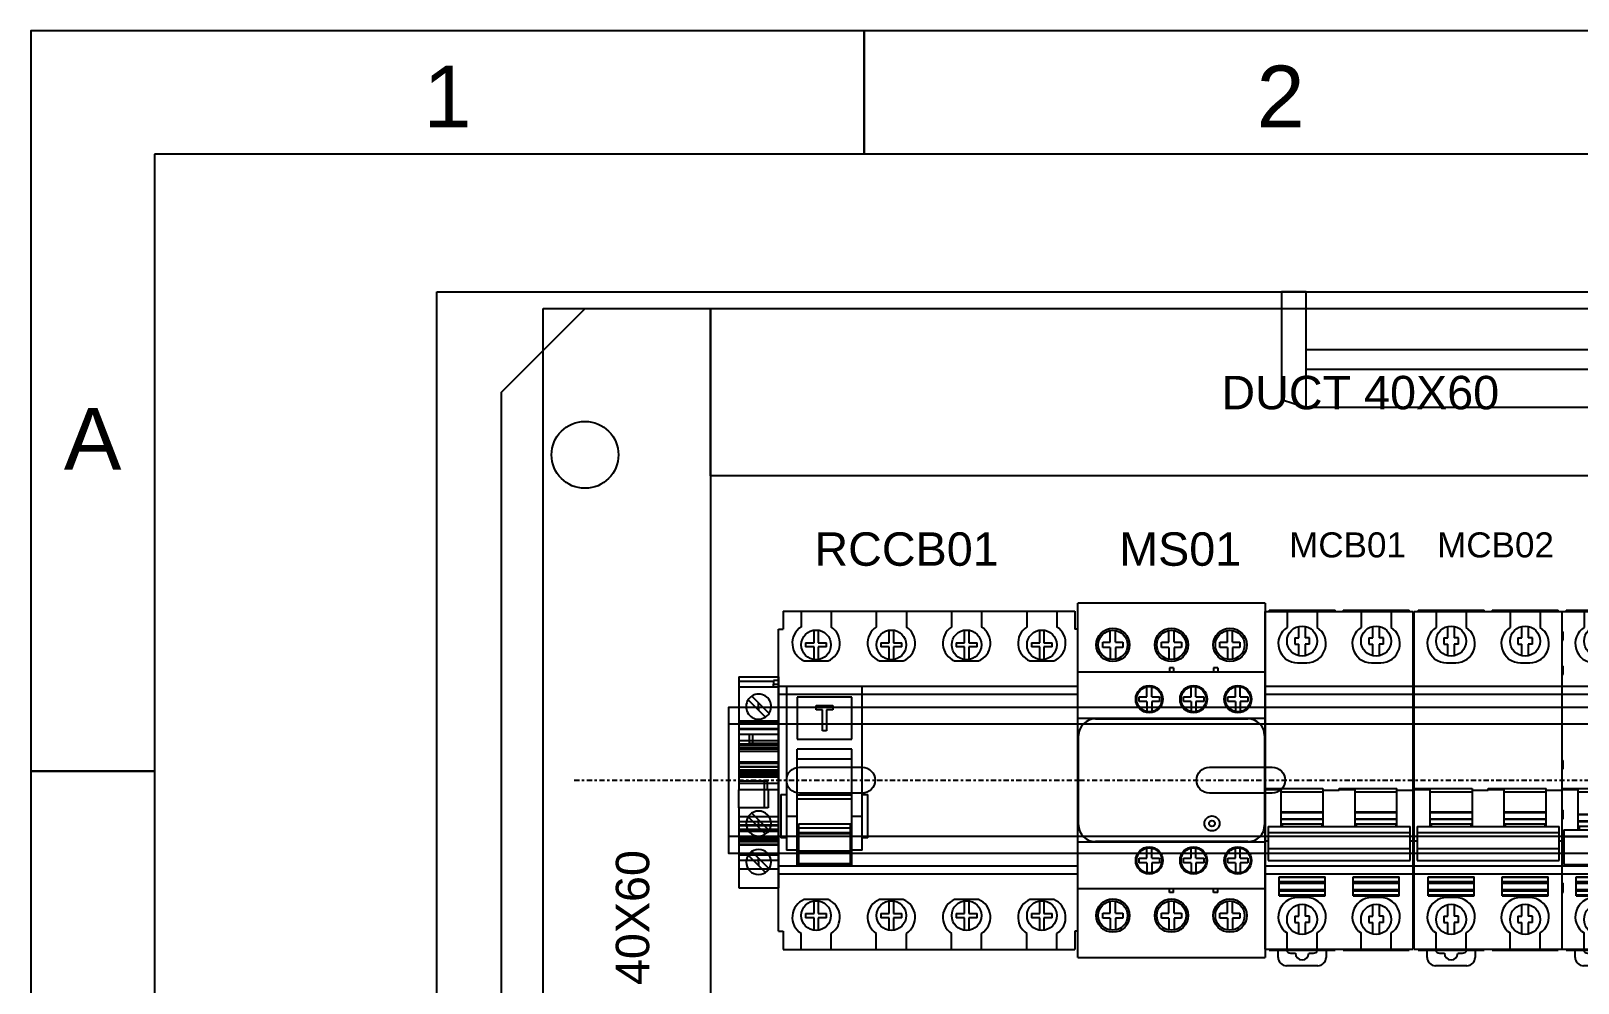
# Model space of a CAD drawing. Header units: millimetres. Extents: x -11 to 5160, y -11 to 2043.
# Drawn here: x 3963.4 to 4026.1, y 1265.9 to 1304.5 of the extents above; entities that cross this region are included whole.
import ezdxf

# ---------------------------------------------------------------- set-up
doc = ezdxf.new("R2010")
doc.units = ezdxf.units.MM
doc.linetypes.add('CENTER', pattern=[2, 1.25, -0.25, 0.25, -0.25])
for name, color, linetype in [('00_COMPONENTS_1', 7, 'Continuous'), ('Base Plate', 50, 'Continuous'), ('Cable Duct', 160, 'Continuous'), ('Center Line', 6, 'CENTER'), ('MAIN-1', 7, 'Continuous'), ('MAIN-2', 7, 'Continuous')]:
    doc.layers.add(name, color=color, linetype=linetype)
doc.styles.add('Annotative', font='arial.ttf')
doc.styles.get("Standard").update_dxf_attribs({"font": 'arial.ttf'})

# ---------------------------------------------------------------- blocks, each defined once
blk = doc.blocks.new('*U154')
blk.add_line((1.39, 17.5), (435.05, 17.5))
for points in [[(435.05, -17.5), (1.39, -17.5), (1.39, 17.5), (435.05, 17.5)], [(435.05, -13.5), (1.39, -13.5), (1.39, 13.5), (435.05, 13.5)]]:
    blk.add_lwpolyline(points)
for points in [[(18.28, 3.1), (33.28, 3.1, -1), (33.28, -3.1), (18.28, -3.1, -1)], [(116.38, 3.1), (131.38, 3.1, -1), (131.38, -3.1), (116.38, -3.1, -1)]]:
    blk.add_lwpolyline(points, format="xyb", close=True)
at = {"layer": 'Center Line'}
blk.add_line((-35.6, 0), (467.82, 0), dxfattribs=at)
blk = doc.blocks.new('*U212')
at = {"layer": 'MAIN-1'}
for p, q in [((0, 24.72), (0, 10.92)), ((0, 24.72), (9.5, 24.72)), ((9.5, 24.72), (9.5, 10.92)), ((2.25, 19.27), (6.4, 15.12)), ((7.25, 15.96), (3.1, 20.12)), ((4.75, 17.62), (4.75, 18.47)), ((4.75, 17.62), (4.75, 16.77)), ((0, 10.92), (0, 9.42)), ((9.5, 10.92), (0, 10.92)), ((0, 9.42), (0, 7.86)), ((9.5, 9.42), (0, 9.42)), ((0, 7.86), (0, 6.96)), ((0, 7.86), (9.5, 7.86)), ((9.5, 10.92), (9.5, 9.42)), ((9.5, 9.42), (9.5, 7.86)), ((9.5, 7.86), (9.5, 6.96)), ((0, 6.96), (0, 1.68)), ((0, 6.96), (9.5, 6.96)), ((9.5, 6.96), (9.5, 1.68)), ((0, 1.68), (0, 0.78)), ((0, 1.68), (9.5, 1.68)), ((0, 0.78), (0, -0.78)), ((0, 0.78), (9.5, 0.78)), ((9.5, 1.68), (9.5, 0.78)), ((9.5, 0.78), (9.5, -0.78)), ((0, -0.78), (0, -2.28)), ((9.5, -0.78), (0, -0.78)), ((0, -6.58), (0, -2.28)), ((9.5, -2.28), (0, -2.28)), ((6.04, -2.28), (6.04, -6.58)), ((7, -2.28), (7, -6.58)), ((9.5, -0.78), (9.5, -2.28)), ((9.5, -2.28), (9.5, -25.78)), ((0, -6.58), (0, -25.78)), ((7, -6.58), (0, -6.58)), ((6.4, -12.88), (2.25, -8.73)), ((3.1, -7.88), (7.25, -12.04)), ((4.75, -10.38), (4.75, -9.53)), ((4.75, -10.38), (4.75, -11.23)), ((2.25, -17.93), (6.4, -22.08)), ((7.25, -21.24), (3.1, -17.08)), ((4.75, -19.58), (4.75, -18.73)), ((4.75, -19.58), (4.75, -20.43)), ((0, -25.78), (9.5, -25.78))]:
    blk.add_line(p, q, dxfattribs=at)
for centre, start, end in [((4.75, 17.62), 146.537, 270), ((4.75, 17.62), 123.463, 146.537), ((4.75, 17.62), 90, 123.463), ((4.75, 17.62), 326.5369, 90), ((4.75, 17.62), 270, 303.4631), ((4.75, 17.62), 303.4631, 326.5369), ((4.75, -10.38), 90, 270), ((4.75, -10.38), 270, 90), ((4.75, -19.58), 90, 270), ((4.75, -19.58), 270, 90)]:
    blk.add_arc(centre, 3, start, end, dxfattribs=at)
at = {"layer": 'MAIN-2'}
for p, q in [((0, 24.72), (0, 24.72)), ((0, 24.72), (0, 24.72)), ((0, 23.72), (0, 23.72)), ((0, 23.72), (8.3, 23.72)), ((0, 22.32), (0, 22.32)), ((0, 22.32), (9.5, 22.32)), ((8.3, 23.87), (8.3, 23.03)), ((9.5, 23.87), (8.3, 23.87)), ((8.3, 23.72), (8.3, 23.72)), ((8.3, 22.32), (8.3, 23.03)), ((8.3, 23.03), (9.5, 23.03)), ((8.3, 22.32), (8.3, 22.32)), ((9.5, 24.72), (9.5, 24.72)), ((9.5, 24.72), (9.5, 24.72)), ((9.5, 22.32), (9.5, 22.32)), ((2.25, 19.27), (2.25, 19.27)), ((2.25, 19.27), (2.25, 19.27)), ((3.1, 20.12), (3.1, 20.12)), ((3.1, 20.12), (3.1, 20.12)), ((6.4, 15.12), (6.4, 15.12)), ((6.4, 15.12), (6.4, 15.12)), ((7.25, 15.96), (7.25, 15.96)), ((7.25, 15.96), (7.25, 15.96)), ((0, 14.17), (0, 14.17)), ((9.5, 14.17), (0, 14.17)), ((9.5, 13.83), (0, 13.83)), ((0, 13.71), (9.5, 13.71)), ((9.5, 13.62), (0, 13.62)), ((0, 12.32), (0, 12.32)), ((0, 12.32), (0, 12.32)), ((9.5, 12.32), (0, 12.32)), ((9.5, 12.17), (0, 12.17)), ((9.5, 14.17), (9.5, 14.17)), ((9.5, 12.32), (9.5, 12.32)), ((9.5, 12.32), (9.5, 12.32)), ((0, 10.92), (0, 10.92)), ((0, 9.42), (0, 9.42)), ((9.5, 8.67), (0, 8.67)), ((9.5, 8.32), (0, 8.32)), ((0, 7.47), (0, 7.47)), ((9.5, 7.47), (0, 7.47)), ((2.5, 10.92), (2.5, 8.82)), ((9.5, 8.82), (2.5, 8.82)), ((3.36, 8.82), (3.36, 10.92)), ((9.5, 10.92), (9.5, 10.92)), ((9.5, 10.92), (9.5, 10.92)), ((9.5, 9.42), (9.5, 9.42)), ((9.5, 8.82), (9.5, 8.82)), ((9.5, 7.47), (9.5, 7.47)), ((9.5, 4.32), (0, 4.32)), ((9.5, 3.97), (0, 3.97)), ((9.5, 3.22), (0, 3.22)), ((9.5, 3.1), (0, 3.1)), ((9.5, 2.39), (0, 2.39)), ((0, 2.16), (9.5, 2.16)), ((0, 2.12), (0, 2.12)), ((9.5, 2.12), (0, 2.12)), ((0, 1.17), (0, 1.17)), ((9.5, 1.17), (0, 1.17)), ((9.5, 2.12), (9.5, 2.12)), ((9.5, 1.17), (9.5, 1.17)), ((0, -0.18), (0, -0.18)), ((0, -0.18), (6.89, -0.18)), ((0, -0.78), (0, -0.78)), ((0, -2.28), (0, -2.28)), ((6.04, -0.18), (6.04, -2.28)), ((6.89, -2.28), (6.89, -0.18)), ((9.5, -0.78), (9.5, -0.78)), ((9.5, -2.28), (9.5, -2.28)), ((0, -6.58), (0, -6.58)), ((4.75, -7.38), (4.75, -7.38)), ((0, -8.78), (0, -8.78)), ((9.5, -8.78), (0, -8.78)), ((0, -9.89), (0, -9.89)), ((0, -9.89), (9.5, -9.89)), ((9.5, -10.75), (0, -10.75)), ((9.5, -10.87), (0, -10.87)), ((9.5, -10.91), (0, -10.91)), ((2.25, -8.73), (2.25, -8.73)), ((3.1, -7.88), (3.1, -7.88)), ((9.5, -8.78), (9.5, -8.78)), ((9.5, -9.89), (9.5, -9.89)), ((0, -11.73), (9.5, -11.73)), ((0, -11.79), (9.5, -11.79)), ((0, -12.21), (9.5, -12.21)), ((9.5, -12.23), (0, -12.23)), ((0, -13.45), (9.5, -13.45)), ((0, -13.45), (9.5, -13.45)), ((0, -13.95), (9.5, -13.95)), ((9.5, -14.38), (0, -14.38)), ((0, -14.7), (9.5, -14.7)), ((4.75, -13.38), (4.75, -13.38)), ((6.4, -12.88), (6.4, -12.88)), ((7.25, -12.04), (7.25, -12.04)), ((9.5, -15.4), (0, -15.4)), ((0, -15.58), (0, -15.58)), ((9.5, -15.58), (0, -15.58)), ((0, -17.88), (0, -17.88)), ((0, -17.88), (9.5, -17.88)), ((2.25, -17.93), (2.25, -17.93)), ((3.1, -17.08), (3.1, -17.08)), ((4.75, -16.58), (4.75, -16.58)), ((9.5, -15.58), (9.5, -15.58)), ((9.5, -17.88), (9.5, -17.88)), ((0, -19.13), (0, -19.13)), ((0, -19.13), (9.5, -19.13)), ((0, -21.18), (0, -21.18)), ((0, -21.18), (9.5, -21.18)), ((6.4, -22.08), (6.4, -22.08)), ((7.25, -21.24), (7.25, -21.24)), ((9.5, -19.13), (9.5, -19.13)), ((9.5, -21.18), (9.5, -21.18)), ((0, -25.78), (0, -25.78)), ((4.75, -22.58), (4.75, -22.58)), ((9.5, -25.78), (9.5, -25.78))]:
    blk.add_line(p, q, dxfattribs=at)
blk = doc.blocks.new('A9N16251 RCCB 4POLE')
at = {"color": 7, "linetype": 'Continuous'}
for p, q in [((1.1, 40.5), (1.1, 36.15)), ((1.1, 40.5), (70.9, 40.5)), ((5.4, 40.5), (5.4, 36.66)), ((12.6, 40.5), (12.6, 36.66)), ((23.4, 40.5), (23.4, 36.66)), ((30.6, 40.5), (30.6, 36.66)), ((41.4, 40.5), (41.4, 36.66)), ((48.6, 40.5), (48.6, 36.66)), ((59.4, 40.5), (59.4, 36.66)), ((66.6, 40.5), (66.6, 36.66)), ((70.9, 40.5), (70.9, 36.15)), ((0, -36.15), (0, 36.15)), ((0, 36.15), (1.1, 36.15)), ((8.5, 32.9), (8.5, 35.91)), ((9.5, 35.91), (9.5, 32.9)), ((26.5, 32.9), (26.5, 35.91)), ((27.5, 35.91), (27.5, 32.9)), ((44.5, 32.9), (44.5, 35.91)), ((45.5, 35.91), (45.5, 32.9)), ((62.5, 32.9), (62.5, 35.91)), ((63.5, 35.91), (63.5, 32.9)), ((71.6, 36.15), (70.9, 36.15)), ((71.6, -36.15), (71.6, 36.15)), ((6.5, 32.9), (6.5, 31.9)), ((6.5, 32.9), (8.5, 32.9)), ((8.5, 31.9), (6.5, 31.9)), ((8.5, 28.89), (8.5, 31.9)), ((9.5, 32.9), (11.5, 32.9)), ((9.5, 31.9), (9.5, 28.89)), ((11.5, 31.9), (9.5, 31.9)), ((11.5, 31.9), (11.5, 32.9)), ((24.5, 32.9), (24.5, 31.9)), ((24.5, 32.9), (26.5, 32.9)), ((26.5, 31.9), (24.5, 31.9)), ((26.5, 28.89), (26.5, 31.9)), ((27.5, 32.9), (29.5, 32.9)), ((27.5, 31.9), (27.5, 28.89)), ((29.5, 31.9), (27.5, 31.9)), ((29.5, 31.9), (29.5, 32.9)), ((42.5, 32.9), (42.5, 31.9)), ((42.5, 32.9), (44.5, 32.9)), ((44.5, 31.9), (42.5, 31.9)), ((44.5, 28.89), (44.5, 31.9)), ((45.5, 32.9), (47.5, 32.9)), ((45.5, 31.9), (45.5, 28.89)), ((47.5, 31.9), (45.5, 31.9)), ((47.5, 31.9), (47.5, 32.9)), ((60.5, 32.9), (60.5, 31.9)), ((60.5, 32.9), (62.5, 32.9)), ((62.5, 31.9), (60.5, 31.9)), ((62.5, 28.89), (62.5, 31.9)), ((63.5, 32.9), (65.5, 32.9)), ((63.5, 31.9), (63.5, 28.89)), ((65.5, 31.9), (63.5, 31.9)), ((65.5, 31.9), (65.5, 32.9)), ((6.14, 28.55), (11.86, 28.55)), ((24.14, 28.55), (29.86, 28.55)), ((42.14, 28.55), (47.86, 28.55)), ((60.14, 28.55), (65.86, 28.55)), ((0, 22.5), (71.6, 22.5)), ((1.95, 22.5), (1.95, -16.72)), ((20.05, -16.72), (20.05, 22.5)), ((71.6, 20.5), (0, 20.5)), ((4.45, 19.9), (4.45, 9.8)), ((17.55, 19.9), (4.45, 19.9)), ((17.55, 9.8), (17.55, 19.9)), ((9, 16.85), (9, 17.85)), ((9, 17.85), (13, 17.85)), ((10.5, 16.85), (9, 16.85)), ((10.5, 11.85), (10.5, 16.85)), ((11.5, 16.85), (11.5, 11.85)), ((13, 16.85), (11.5, 16.85)), ((13, 17.85), (13, 16.85)), ((11.5, 11.85), (10.5, 11.85)), ((4.45, 9.8), (17.55, 9.8)), ((4.45, -20.25), (4.45, 7.45)), ((17.55, 7.45), (4.45, 7.45)), ((17.55, -20.25), (17.55, 7.45)), ((4.45, 5.14), (17.55, 5.14)), ((0.6, -3.43), (0.6, -13.77)), ((0.6, -3.43), (1.95, -3.43)), ((4.45, -3.5), (17.55, -3.5)), ((20.05, -3.43), (21.4, -3.43)), ((21.4, -13.77), (21.4, -3.43)), ((4.45, -4.43), (17.55, -4.43)), ((1.95, -8.6), (4.45, -8.6)), ((4.75, -10.53), (4.75, -19.98)), ((17.25, -10.53), (4.75, -10.53)), ((17.25, -19.98), (17.25, -10.53)), ((17.55, -8.6), (20.05, -8.6)), ((1.95, -13.77), (0.6, -13.77)), ((4.75, -14.03), (4.45, -14.03)), ((17.25, -11.49), (4.75, -11.49)), ((17.25, -12.59), (4.75, -12.59)), ((4.75, -12.74), (17.25, -12.74)), ((17.55, -14.03), (17.25, -14.03)), ((21.4, -13.77), (20.05, -13.77)), ((4.45, -16.72), (1.95, -16.72)), ((4.45, -15.55), (4.75, -15.55)), ((17.25, -16.97), (4.75, -16.97)), ((17.25, -17.2), (4.75, -17.2)), ((17.25, -15.55), (17.55, -15.55)), ((20.05, -16.72), (17.55, -16.72)), ((0, -20.5), (71.6, -20.5)), ((4.45, -19.77), (4.75, -19.77)), ((17.55, -20.25), (4.45, -20.25)), ((17.25, -19.98), (4.75, -19.98)), ((17.25, -19.77), (17.55, -19.77)), ((71.6, -22.5), (0, -22.5)), ((11.86, -28.55), (6.14, -28.55)), ((8.5, -31.9), (8.5, -28.89)), ((9.5, -28.89), (9.5, -31.9)), ((29.86, -28.55), (24.14, -28.55)), ((26.5, -31.9), (26.5, -28.89)), ((27.5, -28.89), (27.5, -31.9)), ((47.86, -28.55), (42.14, -28.55)), ((44.5, -31.9), (44.5, -28.89)), ((45.5, -28.89), (45.5, -31.9)), ((65.86, -28.55), (60.14, -28.55)), ((62.5, -31.9), (62.5, -28.89)), ((63.5, -28.89), (63.5, -31.9)), ((6.5, -31.9), (6.5, -32.9)), ((6.5, -31.9), (8.5, -31.9)), ((8.5, -32.9), (6.5, -32.9)), ((8.5, -35.91), (8.5, -32.9)), ((9.5, -31.9), (11.5, -31.9)), ((11.5, -32.9), (9.5, -32.9)), ((9.5, -32.9), (9.5, -35.91)), ((11.5, -32.9), (11.5, -31.9)), ((24.5, -31.9), (26.5, -31.9)), ((24.5, -31.9), (24.5, -32.9)), ((26.5, -32.9), (24.5, -32.9)), ((26.5, -35.91), (26.5, -32.9)), ((27.5, -31.9), (29.5, -31.9)), ((29.5, -32.9), (27.5, -32.9)), ((27.5, -32.9), (27.5, -35.91)), ((29.5, -32.9), (29.5, -31.9)), ((42.5, -31.9), (44.5, -31.9)), ((42.5, -31.9), (42.5, -32.9)), ((44.5, -32.9), (42.5, -32.9)), ((44.5, -35.91), (44.5, -32.9)), ((45.5, -31.9), (47.5, -31.9)), ((47.5, -32.9), (45.5, -32.9)), ((45.5, -32.9), (45.5, -35.91)), ((47.5, -32.9), (47.5, -31.9)), ((60.5, -31.9), (62.5, -31.9)), ((60.5, -31.9), (60.5, -32.9)), ((62.5, -32.9), (60.5, -32.9)), ((62.5, -35.91), (62.5, -32.9)), ((63.5, -31.9), (65.5, -31.9)), ((65.5, -32.9), (63.5, -32.9)), ((63.5, -32.9), (63.5, -35.91)), ((65.5, -32.9), (65.5, -31.9)), ((0, -36.15), (1.1, -36.15)), ((1.1, -36.15), (1.1, -40.5)), ((5.4, -40.5), (5.4, -36.66)), ((12.6, -40.5), (12.6, -36.66)), ((23.4, -40.5), (23.4, -36.66)), ((30.6, -40.5), (30.6, -36.66)), ((41.4, -40.5), (41.4, -36.66)), ((48.6, -40.5), (48.6, -36.66)), ((59.4, -40.5), (59.4, -36.66)), ((66.6, -40.5), (66.6, -36.66)), ((71.6, -36.15), (70.9, -36.15)), ((70.9, -36.15), (70.9, -40.5)), ((1.1, -40.5), (70.9, -40.5))]:
    blk.add_line(p, q, dxfattribs=at)
for centre in [(9, 32.4), (27, 32.4), (45, 32.4), (63, 32.4), (9, -32.4), (27, -32.4), (45, -32.4), (63, -32.4)]:
    blk.add_circle(centre, 3.55, dxfattribs=at)
for centre, start, end in [((7.9, 32.8), 122.9207, 247.5121), ((10.1, 32.8), 292.495, 57.0766), ((25.9, 32.8), 122.9207, 247.5121), ((28.1, 32.8), 292.495, 57.0766), ((43.9, 32.8), 122.9207, 247.5121), ((46.1, 32.8), 292.495, 57.0766), ((61.9, 32.8), 122.9207, 247.5121), ((64.1, 32.8), 292.495, 57.0766), ((7.9, -32.8), 112.495, 237.0766), ((10.1, -32.8), 302.9207, 67.5121), ((25.9, -32.8), 112.495, 237.0766), ((28.1, -32.8), 302.9207, 67.5121), ((43.9, -32.8), 112.495, 237.0766), ((46.1, -32.8), 302.9207, 67.5121), ((61.9, -32.8), 112.495, 237.0766), ((64.1, -32.8), 302.9207, 67.5121)]:
    blk.add_arc(centre, 4.6, start, end, dxfattribs=at)
blk = doc.blocks.new('A9N2P MCB 2POLE')
at = {"color": 7, "linetype": 'Continuous'}
for p, q in [((0, -40.4), (0, 40.4)), ((0, 40.4), (35.4, 40.4)), ((0.95, 40.7), (0.95, 40.4)), ((0.95, 40.7), (16.75, 40.7)), ((5.25, 40.4), (5.25, 36.56)), ((12.45, 40.4), (12.45, 36.56)), ((16.75, 40.4), (16.75, 40.7)), ((18.65, 40.7), (18.65, 40.4)), ((18.65, 40.7), (34.45, 40.7)), ((22.95, 40.4), (22.95, 36.56)), ((30.15, 40.4), (30.15, 36.56)), ((34.45, 40.4), (34.45, 40.7)), ((35.4, -40.4), (35.4, 40.4)), ((7.1, 34.05), (7.1, 32.55)), ((7.1, 34.05), (8.1, 34.05)), ((8.1, 34.05), (8.1, 36.82)), ((9.6, 36.82), (9.6, 34.05)), ((10.6, 34.05), (9.6, 34.05)), ((10.6, 32.55), (10.6, 34.05)), ((24.8, 34.05), (24.8, 32.55)), ((24.8, 34.05), (25.8, 34.05)), ((25.8, 34.05), (25.8, 36.82)), ((27.3, 36.82), (27.3, 34.05)), ((28.3, 34.05), (27.3, 34.05)), ((28.3, 32.55), (28.3, 34.05)), ((35.4, 35.5), (35.65, 35.5)), ((35.4, 33.5), (35.65, 33.5)), ((35.65, 33.5), (35.65, 35.5)), ((7.1, 32.55), (8.1, 32.55)), ((8.1, 29.78), (8.1, 32.55)), ((9.6, 32.55), (9.6, 29.78)), ((10.6, 32.55), (9.6, 32.55)), ((24.8, 32.55), (25.8, 32.55)), ((25.8, 29.78), (25.8, 32.55)), ((27.3, 32.55), (27.3, 29.78)), ((28.3, 32.55), (27.3, 32.55)), ((7.75, 28.1), (9.95, 28.1)), ((25.45, 28.1), (27.65, 28.1)), ((35.4, 27.3), (35.65, 27.3)), ((35.65, 25.3), (35.65, 27.3)), ((0, 22.5), (35.4, 22.5)), ((35.4, 25.3), (35.65, 25.3)), ((35.4, 20.5), (0, 20.5)), ((35.4, 4.7), (35.65, 4.7)), ((35.65, 2.7), (35.65, 4.7)), ((35.4, 2.7), (35.65, 2.7)), ((0, -1.98), (13.85, -1.98)), ((0, -2.22), (3.85, -2.22)), ((3.85, -11.05), (3.85, -2.22)), ((3.85, -2.78), (13.85, -2.78)), ((13.85, -1.98), (13.85, -11.05)), ((13.85, -2.39), (17.7, -2.39)), ((17.7, -2.39), (17.7, -1.98)), ((17.7, -1.98), (31.55, -1.98)), ((17.7, -2.22), (21.55, -2.22)), ((21.55, -11.05), (21.55, -2.22)), ((21.55, -2.78), (31.55, -2.78)), ((31.55, -11.05), (31.55, -1.98)), ((31.55, -2.39), (35.4, -2.39)), ((35.4, -7.2), (35.65, -7.2)), ((35.65, -9.2), (35.65, -7.2)), ((0.7, -11.05), (0.7, -19.18)), ((0.7, -11.05), (34.7, -11.05)), ((13.85, -7.66), (3.85, -7.66)), ((3.85, -7.71), (13.85, -7.71)), ((13.85, -9.29), (3.85, -9.29)), ((3.85, -9.34), (13.85, -9.34)), ((13.85, -10.55), (3.85, -10.55)), ((3.85, -10.56), (4.05, -10.56)), ((4.05, -10.56), (4.05, -11.05)), ((13.65, -10.56), (13.85, -10.56)), ((13.65, -11.05), (13.65, -10.56)), ((31.55, -7.66), (21.55, -7.66)), ((21.55, -7.71), (31.55, -7.71)), ((31.55, -9.29), (21.55, -9.29)), ((21.55, -9.34), (31.55, -9.34)), ((31.55, -10.55), (21.55, -10.55)), ((21.55, -10.56), (21.75, -10.56)), ((21.75, -10.56), (21.75, -11.05)), ((31.35, -10.56), (31.55, -10.56)), ((31.35, -11.05), (31.35, -10.56)), ((34.7, -19.18), (34.7, -11.05)), ((35.4, -9.2), (35.65, -9.2)), ((0.7, -14.61), (0, -14.61)), ((0.7, -12.49), (34.7, -12.49)), ((35.4, -14.61), (34.7, -14.61)), ((34.7, -16.41), (0.7, -16.41)), ((0, -20.5), (35.4, -20.5)), ((0.7, -19.18), (34.7, -19.18)), ((35.4, -22.5), (0, -22.5)), ((3.35, -23.1), (14.35, -23.1)), ((3.35, -27.7), (3.35, -23.1)), ((14.35, -23.3), (3.35, -23.3)), ((14.35, -24.3), (3.35, -24.3)), ((3.35, -24.6), (14.35, -24.6)), ((14.35, -27.7), (14.35, -23.1)), ((21.05, -23.1), (32.05, -23.1)), ((21.05, -27.7), (21.05, -23.1)), ((32.05, -23.3), (21.05, -23.3)), ((32.05, -24.3), (21.05, -24.3)), ((21.05, -24.6), (32.05, -24.6)), ((32.05, -27.7), (32.05, -23.1)), ((35.4, -24.6), (35.65, -24.6)), ((35.65, -26.9), (35.65, -24.6)), ((14.35, -26.2), (3.35, -26.2)), ((3.35, -26.5), (14.35, -26.5)), ((14.35, -27.5), (3.35, -27.5)), ((3.35, -27.7), (14.35, -27.7)), ((9.95, -28.1), (7.75, -28.1)), ((32.05, -26.2), (21.05, -26.2)), ((21.05, -26.5), (32.05, -26.5)), ((32.05, -27.5), (21.05, -27.5)), ((21.05, -27.7), (32.05, -27.7)), ((27.65, -28.1), (25.45, -28.1)), ((35.4, -26.6), (35.65, -26.6)), ((35.4, -26.9), (35.65, -26.9)), ((7.1, -32.55), (8.1, -32.55)), ((7.1, -32.55), (7.1, -34.05)), ((8.1, -32.55), (8.1, -29.78)), ((9.6, -29.78), (9.6, -32.55)), ((10.6, -32.55), (9.6, -32.55)), ((10.6, -34.05), (10.6, -32.55)), ((24.8, -32.55), (25.8, -32.55)), ((24.8, -32.55), (24.8, -34.05)), ((25.8, -32.55), (25.8, -29.78)), ((27.3, -29.78), (27.3, -32.55)), ((28.3, -32.55), (27.3, -32.55)), ((28.3, -34.05), (28.3, -32.55)), ((5.25, -40.4), (5.25, -36.56)), ((7.1, -34.05), (8.1, -34.05)), ((8.1, -36.82), (8.1, -34.05)), ((10.6, -34.05), (9.6, -34.05)), ((9.6, -34.05), (9.6, -36.82)), ((12.45, -40.4), (12.45, -36.56)), ((22.95, -40.4), (22.95, -36.56)), ((24.8, -34.05), (25.8, -34.05)), ((25.8, -36.82), (25.8, -34.05)), ((28.3, -34.05), (27.3, -34.05)), ((27.3, -34.05), (27.3, -36.82)), ((30.15, -40.4), (30.15, -36.56)), ((0, -40.4), (35.4, -40.4)), ((0.95, -40.4), (0.95, -40.7)), ((0.95, -40.7), (16.75, -40.7)), ((3.1, -42.4), (3.1, -40.7)), ((14.6, -40.7), (14.6, -42.4)), ((16.75, -40.7), (16.75, -40.4)), ((18.65, -40.4), (18.65, -40.7)), ((18.65, -40.7), (34.45, -40.7)), ((34.45, -40.7), (34.45, -40.4)), ((12.6, -44.4), (5.1, -44.4)), ((6.11, -41.4), (7.25, -41.4)), ((10.45, -41.4), (11.59, -41.4))]:
    blk.add_line(p, q, dxfattribs=at)
for centre in [(8.85, 33.3), (26.55, 33.3), (8.85, -33.3), (26.55, -33.3)]:
    blk.add_circle(centre, 3.6, dxfattribs=at)
for centre, radius, start, end in [((7.75, 32.7), 4.6, 122.9216, 269.9877), ((9.95, 32.7), 4.6, 269.9812, 57.0813), ((25.45, 32.7), 4.6, 122.9216, 269.9877), ((27.65, 32.7), 4.6, 269.9812, 57.0813), ((7.75, -32.7), 4.6, 89.9812, 237.0813), ((9.95, -32.7), 4.6, 302.9216, 89.9877), ((25.45, -32.7), 4.6, 89.9812, 237.0813), ((27.65, -32.7), 4.6, 302.9216, 89.9877), ((6.11, -40.4), 1, 195.3972, 270), ((11.59, -40.4), 1, 270, 344.6018), ((5.1, -42.4), 2, 180, 270), ((8.85, -41.4), 1.6, 180, 0), ((12.6, -42.4), 2, 270, 0)]:
    blk.add_arc(centre, radius, start, end, dxfattribs=at)
blk = doc.blocks.new('*U152')
blk.add_line((0, -42.4), (44.8, -42.4))
at = {"layer": '00_COMPONENTS_1', "color": 7, "linetype": 'Continuous'}
for p, q in [((0, -42.4), (0, 42.4)), ((44.8, 42.4), (0, 42.4)), ((44.8, 42.4), (44.8, -42.4)), ((7.78, 33.02), (7.78, 35.84)), ((9.03, 33.02), (9.03, 35.84)), ((21.78, 33.02), (21.78, 35.84)), ((23.03, 33.02), (23.03, 35.84)), ((35.78, 33.02), (35.78, 35.84)), ((37.03, 33.02), (37.03, 35.84)), ((6.01, 31.77), (6.01, 33.02)), ((6.01, 33.02), (7.78, 33.02)), ((7.78, 31.77), (6.01, 31.77)), ((7.78, 31.77), (7.78, 28.96)), ((9.03, 33.02), (10.79, 33.02)), ((9.03, 31.77), (9.03, 28.96)), ((10.79, 31.77), (9.03, 31.77)), ((10.79, 33.02), (10.79, 31.77)), ((20.01, 31.77), (20.01, 33.02)), ((20.01, 33.02), (21.78, 33.02)), ((21.78, 31.77), (20.01, 31.77)), ((21.78, 31.77), (21.78, 28.96)), ((23.03, 33.02), (24.79, 33.02)), ((23.03, 31.77), (23.03, 28.96)), ((24.79, 31.77), (23.03, 31.77)), ((24.79, 33.02), (24.79, 31.77)), ((34.01, 31.77), (34.01, 33.02)), ((34.01, 33.02), (35.78, 33.02)), ((35.78, 31.77), (34.01, 31.77)), ((35.78, 31.77), (35.78, 28.96)), ((37.03, 33.02), (38.79, 33.02)), ((37.03, 31.77), (37.03, 28.96)), ((38.79, 31.77), (37.03, 31.77)), ((38.79, 33.02), (38.79, 31.77)), ((21.9, 26.9), (21.9, 25.9)), ((22.9, 26.9), (21.9, 26.9)), ((22.9, 26.9), (22.9, 25.9)), ((32.5, 26.9), (32.5, 25.9)), ((33.5, 26.9), (32.5, 26.9)), ((33.5, 26.9), (33.5, 25.9)), ((44.8, 25.9), (0, 25.9)), ((16.51, 19.98), (16.51, 22.34)), ((17.67, 19.98), (17.67, 22.34)), ((27.11, 19.98), (27.11, 22.34)), ((28.27, 19.98), (28.27, 22.34)), ((37.71, 19.98), (37.71, 22.34)), ((38.87, 19.98), (38.87, 22.34)), ((14.68, 18.82), (14.68, 19.98)), ((14.68, 19.98), (16.51, 19.98)), ((16.51, 18.82), (14.68, 18.82)), ((16.51, 18.82), (16.51, 16.46)), ((17.67, 19.98), (19.51, 19.98)), ((17.67, 18.82), (17.67, 16.46)), ((19.51, 18.82), (17.67, 18.82)), ((19.51, 19.98), (19.51, 18.82)), ((25.28, 18.82), (25.28, 19.98)), ((25.28, 19.98), (27.11, 19.98)), ((27.11, 18.82), (25.28, 18.82)), ((27.11, 18.82), (27.11, 16.46)), ((28.27, 19.98), (30.11, 19.98)), ((28.27, 18.82), (28.27, 16.46)), ((30.11, 18.82), (28.27, 18.82)), ((30.11, 19.98), (30.11, 18.82)), ((35.88, 18.82), (35.88, 19.98)), ((35.88, 19.98), (37.71, 19.98)), ((37.71, 18.82), (35.88, 18.82)), ((37.71, 18.82), (37.71, 16.46)), ((38.87, 19.98), (40.71, 19.98)), ((38.87, 18.82), (38.87, 16.46)), ((40.71, 18.82), (38.87, 18.82)), ((40.71, 19.98), (40.71, 18.82)), ((44.8, 14.8), (0, 14.8)), ((4.2, 14.67), (40.7, 14.67)), ((0.2, -10.7), (0.2, 10.67)), ((44.7, 10.67), (44.7, -10.7)), ((44.8, -14.8), (0, -14.8)), ((40.7, -14.7), (4.2, -14.7)), ((16.51, -18.62), (16.51, -16.26)), ((17.67, -18.62), (17.67, -16.26)), ((27.11, -18.62), (27.11, -16.26)), ((28.27, -18.62), (28.27, -16.26)), ((37.71, -18.62), (37.71, -16.26)), ((38.87, -18.62), (38.87, -16.26)), ((14.68, -18.62), (16.51, -18.62)), ((14.68, -19.78), (14.68, -18.62)), ((16.51, -19.78), (14.68, -19.78)), ((16.51, -19.78), (16.51, -22.14)), ((17.67, -18.62), (19.51, -18.62)), ((19.51, -19.78), (17.67, -19.78)), ((17.67, -19.78), (17.67, -22.14)), ((19.51, -18.62), (19.51, -19.78)), ((25.28, -18.62), (27.11, -18.62)), ((25.28, -19.78), (25.28, -18.62)), ((27.11, -19.78), (25.28, -19.78)), ((27.11, -19.78), (27.11, -22.14)), ((28.27, -18.62), (30.11, -18.62)), ((30.11, -19.78), (28.27, -19.78)), ((28.27, -19.78), (28.27, -22.14)), ((30.11, -18.62), (30.11, -19.78)), ((35.88, -18.62), (37.71, -18.62)), ((35.88, -19.78), (35.88, -18.62)), ((37.71, -19.78), (35.88, -19.78)), ((37.71, -19.78), (37.71, -22.14)), ((38.87, -18.62), (40.71, -18.62)), ((40.71, -19.78), (38.87, -19.78)), ((38.87, -19.78), (38.87, -22.14)), ((40.71, -18.62), (40.71, -19.78)), ((0, -25.9), (44.8, -25.9)), ((21.9, -26.9), (21.9, -25.9)), ((22.9, -26.9), (22.9, -25.9)), ((32.5, -26.9), (32.5, -25.9)), ((33.5, -26.9), (33.5, -25.9)), ((7.78, -31.78), (7.78, -28.96)), ((9.03, -31.78), (9.03, -28.96)), ((21.78, -31.78), (21.78, -28.96)), ((22.9, -26.9), (21.9, -26.9)), ((23.03, -31.78), (23.03, -28.96)), ((33.5, -26.9), (32.5, -26.9)), ((35.78, -31.78), (35.78, -28.96)), ((37.03, -31.78), (37.03, -28.96)), ((6.01, -31.78), (7.78, -31.78)), ((6.01, -33.03), (6.01, -31.78)), ((7.78, -33.03), (6.01, -33.03)), ((7.78, -33.03), (7.78, -35.84)), ((9.03, -31.78), (10.79, -31.78)), ((10.79, -33.03), (9.03, -33.03)), ((9.03, -33.03), (9.03, -35.84)), ((10.79, -31.78), (10.79, -33.03)), ((20.01, -31.78), (21.78, -31.78)), ((20.01, -33.03), (20.01, -31.78)), ((21.78, -33.03), (20.01, -33.03)), ((21.78, -33.03), (21.78, -35.84)), ((23.03, -31.78), (24.79, -31.78)), ((24.79, -33.03), (23.03, -33.03)), ((23.03, -33.03), (23.03, -35.84)), ((24.79, -31.78), (24.79, -33.03)), ((34.01, -31.78), (35.78, -31.78)), ((34.01, -33.03), (34.01, -31.78)), ((35.78, -33.03), (34.01, -33.03)), ((35.78, -33.03), (35.78, -35.84)), ((37.03, -31.78), (38.79, -31.78)), ((38.79, -33.03), (37.03, -33.03)), ((37.03, -33.03), (37.03, -35.84)), ((38.79, -31.78), (38.79, -33.03))]:
    blk.add_line(p, q, dxfattribs=at)
for centre, radius in [((8.4, 32.4), 4), ((8.4, 32.4), 3.5), ((22.4, 32.4), 4), ((22.4, 32.4), 3.5), ((36.4, 32.4), 4), ((36.4, 32.4), 3.5), ((17.1, 19.4), 3.25), ((17.1, 19.4), 3), ((27.7, 19.4), 3.25), ((27.7, 19.4), 3), ((38.3, 19.4), 3.25), ((38.3, 19.4), 3), ((32.1, -10.35), 1.8), ((32.1, -10.35), 0.7), ((17.1, -19.2), 3.25), ((17.1, -19.2), 3), ((27.7, -19.2), 3.25), ((27.7, -19.2), 3), ((38.3, -19.2), 3.25), ((38.3, -19.2), 3), ((8.4, -32.4), 4), ((8.4, -32.4), 3.5), ((22.4, -32.4), 4), ((22.4, -32.4), 3.5), ((36.4, -32.4), 4), ((36.4, -32.4), 3.5)]:
    blk.add_circle(centre, radius, dxfattribs=at)
for centre, start, end in [((4.2, 10.67), 90, 180), ((40.7, 10.67), 0, 90), ((4.2, -10.7), 180, 270), ((40.7, -10.7), 270, 0)]:
    blk.add_arc(centre, 4, start, end, dxfattribs=at)
blk = doc.blocks.new('A9N3P MCB 3POLE')
at = {"color": 7, "linetype": 'Continuous'}
for p, q in [((0, -40.4), (0, 40.4)), ((0, 40.4), (53.1, 40.4)), ((0.95, 40.7), (0.95, 40.4)), ((0.95, 40.7), (16.75, 40.7)), ((5.25, 40.4), (5.25, 36.56)), ((12.45, 40.4), (12.45, 36.56)), ((16.75, 40.4), (16.75, 40.7)), ((18.65, 40.7), (18.65, 40.4)), ((18.65, 40.7), (34.45, 40.7)), ((22.95, 40.4), (22.95, 36.56)), ((30.15, 40.4), (30.15, 36.56)), ((34.45, 40.4), (34.45, 40.7)), ((36.35, 40.7), (36.35, 40.4)), ((36.35, 40.7), (52.15, 40.7)), ((40.65, 40.4), (40.65, 36.56)), ((47.85, 40.4), (47.85, 36.56)), ((52.15, 40.4), (52.15, 40.7)), ((53.1, -40.4), (53.1, 40.4)), ((7.1, 34.05), (7.1, 32.55)), ((7.1, 34.05), (8.1, 34.05)), ((8.1, 34.05), (8.1, 36.82)), ((9.6, 36.82), (9.6, 34.05)), ((10.6, 34.05), (9.6, 34.05)), ((10.6, 32.55), (10.6, 34.05)), ((24.8, 34.05), (24.8, 32.55)), ((24.8, 34.05), (25.8, 34.05)), ((25.8, 34.05), (25.8, 36.82)), ((27.3, 36.82), (27.3, 34.05)), ((28.3, 34.05), (27.3, 34.05)), ((28.3, 32.55), (28.3, 34.05)), ((42.5, 34.05), (42.5, 32.55)), ((42.5, 34.05), (43.5, 34.05)), ((43.5, 34.05), (43.5, 36.82)), ((45, 36.82), (45, 34.05)), ((46, 34.05), (45, 34.05)), ((46, 32.55), (46, 34.05)), ((53.1, 35.2), (53.35, 35.2)), ((53.35, 33.2), (53.35, 35.2)), ((7.1, 32.55), (8.1, 32.55)), ((8.1, 29.78), (8.1, 32.55)), ((9.6, 32.55), (9.6, 29.78)), ((10.6, 32.55), (9.6, 32.55)), ((24.8, 32.55), (25.8, 32.55)), ((25.8, 29.78), (25.8, 32.55)), ((27.3, 32.55), (27.3, 29.78)), ((28.3, 32.55), (27.3, 32.55)), ((42.5, 32.55), (43.5, 32.55)), ((43.5, 29.78), (43.5, 32.55)), ((45, 32.55), (45, 29.78)), ((46, 32.55), (45, 32.55)), ((53.1, 33.2), (53.35, 33.2)), ((7.75, 28.1), (9.95, 28.1)), ((25.45, 28.1), (27.65, 28.1)), ((43.15, 28.1), (45.35, 28.1)), ((53.1, 27), (53.35, 27)), ((53.35, 25), (53.35, 27)), ((0, 22.5), (53.1, 22.5)), ((53.1, 25), (53.35, 25)), ((53.1, 20.5), (0, 20.5)), ((53.1, 4.4), (53.35, 4.4)), ((53.35, 2.4), (53.35, 4.4)), ((53.1, 2.4), (53.35, 2.4)), ((0, -1.98), (13.85, -1.98)), ((0, -2.22), (3.85, -2.22)), ((3.85, -11.9), (3.85, -2.22)), ((3.85, -2.78), (13.85, -2.78)), ((13.85, -1.98), (13.85, -11.9)), ((13.85, -2.39), (17.7, -2.39)), ((17.7, -2.39), (17.7, -1.98)), ((17.7, -1.98), (31.55, -1.98)), ((17.7, -2.22), (21.55, -2.22)), ((21.55, -11.9), (21.55, -2.22)), ((21.55, -2.78), (31.55, -2.78)), ((31.55, -1.98), (31.55, -11.9)), ((31.55, -2.39), (35.4, -2.39)), ((35.4, -1.98), (49.25, -1.98)), ((35.4, -2.39), (35.4, -1.98)), ((35.4, -2.22), (39.25, -2.22)), ((39.25, -11.9), (39.25, -2.22)), ((39.25, -2.78), (49.25, -2.78)), ((49.25, -1.98), (49.25, -11.9)), ((49.25, -2.39), (53.1, -2.39)), ((13.85, -8.21), (3.85, -8.21)), ((3.85, -8.22), (13.85, -8.22)), ((13.85, -9.8), (3.85, -9.8)), ((3.85, -9.88), (13.85, -9.88)), ((4.05, -11.07), (4.05, -11.9)), ((13.65, -11.07), (4.05, -11.07)), ((13.65, -11.9), (13.65, -11.07)), ((31.55, -8.21), (21.55, -8.21)), ((21.55, -8.22), (31.55, -8.22)), ((31.55, -9.8), (21.55, -9.8)), ((21.55, -9.88), (31.55, -9.88)), ((31.35, -11.07), (21.75, -11.07)), ((21.75, -11.07), (21.75, -11.9)), ((31.35, -11.9), (31.35, -11.07)), ((49.25, -8.21), (39.25, -8.21)), ((39.25, -8.22), (49.25, -8.22)), ((49.25, -9.8), (39.25, -9.8)), ((39.25, -9.88), (49.25, -9.88)), ((49.05, -11.07), (39.45, -11.07)), ((39.45, -11.07), (39.45, -11.9)), ((49.05, -11.9), (49.05, -11.07)), ((53.1, -7.5), (53.35, -7.5)), ((53.1, -9.5), (53.35, -9.5)), ((53.35, -9.5), (53.35, -7.5)), ((0.45, -14.61), (0, -14.61)), ((0.45, -11.9), (0.45, -20.15)), ((0.45, -11.9), (52.65, -11.9)), ((0.45, -13.49), (52.65, -13.49)), ((52.65, -20.15), (52.65, -11.9)), ((53.1, -14.61), (52.65, -14.61)), ((52.65, -17.57), (0.45, -17.57)), ((0, -20.5), (53.1, -20.5)), ((0.45, -20.15), (52.65, -20.15)), ((53.1, -22.5), (0, -22.5)), ((3.35, -27.7), (3.35, -23.1)), ((3.35, -23.1), (14.35, -23.1)), ((14.35, -23.3), (3.35, -23.3)), ((14.35, -24.3), (3.35, -24.3)), ((3.35, -24.6), (14.35, -24.6)), ((14.35, -27.7), (14.35, -23.1)), ((21.05, -23.1), (32.05, -23.1)), ((21.05, -27.7), (21.05, -23.1)), ((32.05, -23.3), (21.05, -23.3)), ((32.05, -24.3), (21.05, -24.3)), ((21.05, -24.6), (32.05, -24.6)), ((32.05, -27.7), (32.05, -23.1)), ((38.75, -23.1), (49.75, -23.1)), ((38.75, -27.7), (38.75, -23.1)), ((49.75, -23.3), (38.75, -23.3)), ((49.75, -24.3), (38.75, -24.3)), ((38.75, -24.6), (49.75, -24.6)), ((49.75, -27.7), (49.75, -23.1)), ((53.1, -24.9), (53.35, -24.9)), ((53.35, -27.2), (53.35, -24.9)), ((14.35, -26.2), (3.35, -26.2)), ((3.35, -26.5), (14.35, -26.5)), ((14.35, -27.5), (3.35, -27.5)), ((3.35, -27.7), (14.35, -27.7)), ((9.95, -28.1), (7.75, -28.1)), ((32.05, -26.2), (21.05, -26.2)), ((21.05, -26.5), (32.05, -26.5)), ((32.05, -27.5), (21.05, -27.5)), ((21.05, -27.7), (32.05, -27.7)), ((27.65, -28.1), (25.45, -28.1)), ((49.75, -26.2), (38.75, -26.2)), ((38.75, -26.5), (49.75, -26.5)), ((49.75, -27.5), (38.75, -27.5)), ((38.75, -27.7), (49.75, -27.7)), ((45.35, -28.1), (43.15, -28.1)), ((53.1, -26.9), (53.35, -26.9)), ((53.1, -27.2), (53.35, -27.2)), ((7.1, -32.55), (8.1, -32.55)), ((7.1, -32.55), (7.1, -34.05)), ((8.1, -32.55), (8.1, -29.78)), ((9.6, -29.78), (9.6, -32.55)), ((10.6, -32.55), (9.6, -32.55)), ((10.6, -34.05), (10.6, -32.55)), ((24.8, -32.55), (25.8, -32.55)), ((24.8, -32.55), (24.8, -34.05)), ((25.8, -32.55), (25.8, -29.78)), ((27.3, -29.78), (27.3, -32.55)), ((28.3, -32.55), (27.3, -32.55)), ((28.3, -34.05), (28.3, -32.55)), ((42.5, -32.55), (43.5, -32.55)), ((42.5, -32.55), (42.5, -34.05)), ((43.5, -32.55), (43.5, -29.78)), ((45, -29.78), (45, -32.55)), ((46, -32.55), (45, -32.55)), ((46, -34.05), (46, -32.55)), ((5.25, -40.4), (5.25, -36.56)), ((7.1, -34.05), (8.1, -34.05)), ((8.1, -36.82), (8.1, -34.05)), ((10.6, -34.05), (9.6, -34.05)), ((9.6, -34.05), (9.6, -36.82)), ((12.45, -40.4), (12.45, -36.56)), ((22.95, -40.4), (22.95, -36.56)), ((24.8, -34.05), (25.8, -34.05)), ((25.8, -36.82), (25.8, -34.05)), ((28.3, -34.05), (27.3, -34.05)), ((27.3, -34.05), (27.3, -36.82)), ((30.15, -40.4), (30.15, -36.56)), ((40.65, -40.4), (40.65, -36.56)), ((42.5, -34.05), (43.5, -34.05)), ((43.5, -36.82), (43.5, -34.05)), ((46, -34.05), (45, -34.05)), ((45, -34.05), (45, -36.82)), ((47.85, -40.4), (47.85, -36.56)), ((0, -40.4), (53.1, -40.4)), ((0.95, -40.4), (0.95, -40.7)), ((0.95, -40.7), (16.75, -40.7)), ((3.1, -42.4), (3.1, -40.7)), ((14.6, -40.7), (14.6, -42.4)), ((16.75, -40.7), (16.75, -40.4)), ((18.65, -40.4), (18.65, -40.7)), ((18.65, -40.7), (34.45, -40.7)), ((34.45, -40.7), (34.45, -40.4)), ((36.35, -40.4), (36.35, -40.7)), ((36.35, -40.7), (52.15, -40.7)), ((38.5, -42.4), (38.5, -40.7)), ((50, -40.7), (50, -42.4)), ((52.15, -40.7), (52.15, -40.4)), ((12.6, -44.4), (5.1, -44.4)), ((6.11, -41.4), (7.25, -41.4)), ((10.45, -41.4), (11.59, -41.4)), ((48, -44.4), (40.5, -44.4)), ((41.51, -41.4), (42.65, -41.4)), ((45.85, -41.4), (46.99, -41.4))]:
    blk.add_line(p, q, dxfattribs=at)
for centre in [(8.85, 33.3), (26.55, 33.3), (44.25, 33.3), (8.85, -33.3), (26.55, -33.3), (44.25, -33.3)]:
    blk.add_circle(centre, 3.6, dxfattribs=at)
for centre, radius, start, end in [((7.75, 32.7), 4.6, 122.9187, 270.0188), ((9.95, 32.7), 4.6, 270.0123, 57.0784), ((25.45, 32.7), 4.6, 122.9187, 270.0188), ((27.65, 32.7), 4.6, 270.0123, 57.0784), ((43.15, 32.7), 4.6, 122.9216, 269.9877), ((45.35, 32.7), 4.6, 269.9812, 57.0813), ((7.75, -32.7), 4.6, 90.0123, 237.0784), ((9.95, -32.7), 4.6, 302.9187, 90.0188), ((25.45, -32.7), 4.6, 90.0123, 237.0784), ((27.65, -32.7), 4.6, 302.9187, 90.0188), ((43.15, -32.7), 4.6, 89.9812, 237.0813), ((45.35, -32.7), 4.6, 302.9216, 89.9877), ((6.11, -40.4), 1, 195.3972, 270), ((11.59, -40.4), 1, 270, 344.6018), ((41.51, -40.4), 1, 195.3972, 270), ((46.99, -40.4), 1, 270, 344.6018), ((5.1, -42.4), 2, 180, 270), ((8.85, -41.4), 1.6, 180, 0), ((12.6, -42.4), 2, 270, 0), ((40.5, -42.4), 2, 180, 270), ((44.25, -41.4), 1.6, 180, 0), ((48, -42.4), 2, 270, 0)]:
    blk.add_arc(centre, radius, start, end, dxfattribs=at)
blk = doc.blocks.new('*U224')
at = {"layer": 'Base Plate'}
blk.add_lwpolyline([(-30, 400), (470, 400), (490, 380), (490, -556), (470, -576), (-30, -576), (-50, -556), (-50, 380)], close=True, dxfattribs=at)
blk.add_circle((-30, 365), 8, dxfattribs=at)
at = {"layer": 'Cable Duct'}
for points in [[(-40, 400), (0, 400), (0, -546), (-40, -546)], [(0, 400), (440, 400), (440, 360), (0, 360)]]:
    blk.add_lwpolyline(points, close=True, dxfattribs=at)
for name, p in [('*U152', (87.884, 287.128)), ('A9N16251 RCCB 4POLE', (16.284, 287.128)), ('A9N2P MCB 2POLE', (132.684, 287.128)), ('A9N2P MCB 2POLE', (168.334, 287.128)), ('A9N3P MCB 3POLE', (203.734, 287.128)), ('*U212', (6.784, 287.128)), ('*U154', (3.004, 287.128))]:
    blk.add_blockref(name, p)
at = {"attachment_point": 1}
for s, width, insert, char_height in [('\\pxqc;DUCT 40X60', 145.58721, (82.657, 383.911), 8), ('RCCB01', 50.81439, (24.87, 346.455), 8), ('\\pxqc;MS01', 50.81439, (86.971, 346.455), 8), ('\\pxqc;MCB01', 30.48666, (137.166, 346.455), 6), ('\\pxqc;MCB02', 30.48666, (172.566, 346.455), 6)]:
    blk.add_mtext_dynamic_manual_height_columns(s, width=width, gutter_width=12.5, heights=[0], dxfattribs=dict(at, insert=insert, char_height=char_height))
at = {"insert": (-22.635, 164.393), "char_height": 8, "attachment_point": 1, "rotation": 90}
blk.add_mtext_dynamic_manual_height_columns('\\pxqc;DUCT 40X60', width=145.58721, gutter_width=12.5, heights=[0], dxfattribs=at)

msp = doc.modelspace()

# ---------------------------------------------------------------- linework, layer by layer
for p, q in [((3997.171, 1304.532), (3997.171, 1299.532)), ((3997.171, 1299.532), (3997.171, 1304.532)), ((4233.421, 1299.532), (3968.421, 1299.532)), ((3968.421, 1299.532), (3968.421, 1124.532)), ((4015.087, 1291.617), (4044.482, 1291.617)), ((4015.087, 1290.827), (4044.482, 1290.827)), ((3968.421, 1274.532), (3963.421, 1274.532)), ((3963.421, 1274.532), (3968.421, 1274.532))]:
    msp.add_line(p, q)
for points in [[(3963.421, 1094.532), (4233.421, 1094.532), (4233.421, 1304.532), (3963.421, 1304.532)], [(3979.862, 1293.962), (4079.706, 1293.962), (4079.706, 1127.556), (3979.862, 1127.556)], [(4015.087, 1293.962), (4044.482, 1293.962), (4044.482, 1289.272), (4015.087, 1289.272)]]:
    msp.add_lwpolyline(points, close=True)
msp.add_lwpolyline([(4015.087, 1293.962), (4014.08, 1293.962), (4014.08, 1289.591), (4015.087, 1289.272)])

# ---------------------------------------------------------------- block references
at = {"xscale": 0.1693510201669083, "yscale": 0.1693510201669083, "zscale": 0.1693510201669083}
msp.add_blockref('*U224', (3990.947, 1225.535), dxfattribs=at)

# ---------------------------------------------------------------- texts
at = {"char_height": 2.5, "attachment_point": 1, "style": 'Annotative'}
for s, insert, width in [('\\pxqc;1', (3963.421, 1303.126), 33.75), ('\\pxqc;2', (3997.171, 1303.126), 33.75), ('\\pxqc;A', (3963.421, 1289.252), 5)]:
    msp.add_mtext(s, dxfattribs=dict(at, insert=insert, width=width))

doc.saveas('drawing.dxf')
